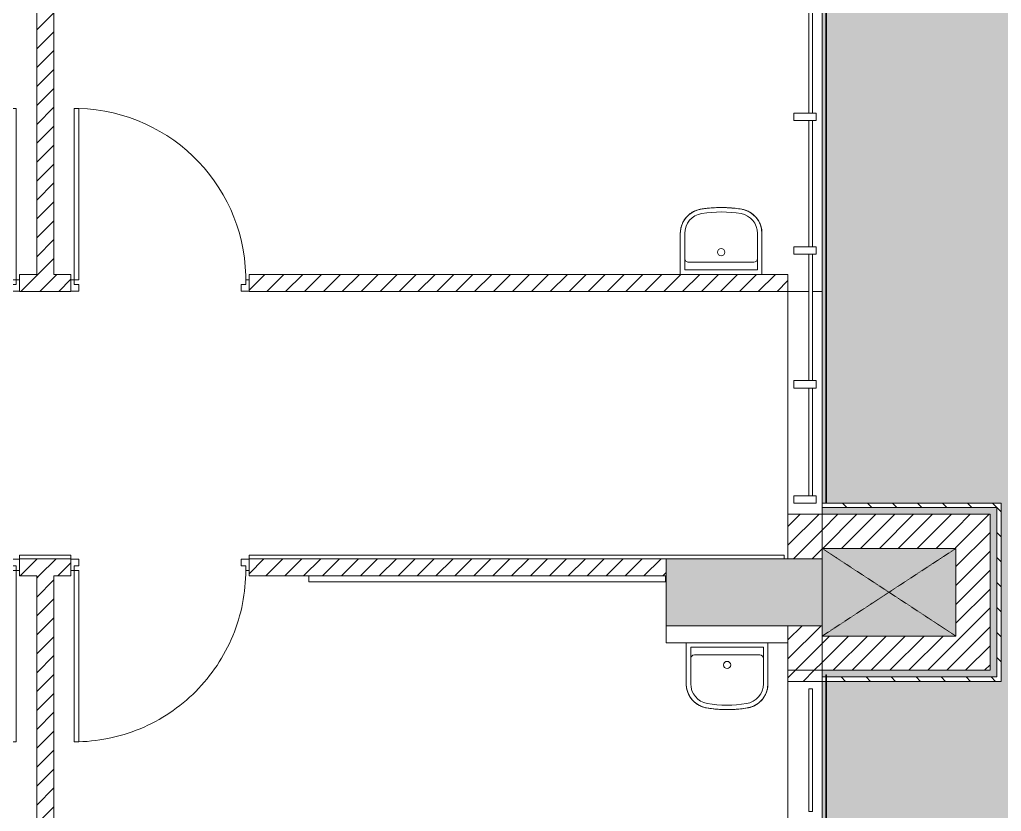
# Model space of a CAD drawing. Header units: millimetres. Extents: x -106145 to 154907, y -84585 to 152038.
# Drawn here: x 115986 to 122595, y 22890 to 28220 of the extents above; entities that cross this region are included whole.
import ezdxf

# ---------------------------------------------------------------- set-up
doc = ezdxf.new("R2010")
doc.units = ezdxf.units.MM
doc.linetypes.add('Cut Out Line', pattern=[2, 1, -1])
doc.linetypes.add('Cut Out Line _2_', pattern=[2, 1, -1])
doc.layers.add('A-DETL', color=7, linetype='Continuous', lineweight=5, true_color=0x00a600)
for name, color, linetype, lineweight in [('A-DOOR', 7, 'Continuous', 5), ('A-DOOR-FRAM', 7, 'Continuous', 9), ('A-FLOR', 7, 'Continuous', 5), ('A-FLOR-PATT', 7, 'Continuous', 5), ('A-GLAZ-CURT', 7, 'Continuous', 5), ('A-GLAZ-CWMG', 7, 'Continuous', 5), ('A-WALL', 7, 'Continuous', 5), ('A-WALL-PATT', 7, 'Continuous', 5), ('E-DATA', 7, 'Continuous', 5), ('P-SANR-FIXT', 7, 'Continuous', 5), ('S-COLS', 7, 'Continuous', 5)]:
    doc.layers.add(name, color=color, linetype=linetype, lineweight=lineweight)
pattern_1 = [(45, (0, 0), (-63.63961, 63.63961), [])]
pattern_2 = [(315, (0, 0), (84.18955, 84.18955), [])]

# ---------------------------------------------------------------- blocks, each defined once
blk = doc.blocks.new('DC_SglFl-W-Int - FIRE 1_2 WALL OPENING_TYPE A-V1-Site Plan -MAIN')
at = {"layer": 'A-DOOR', "color": 254, "lineweight": 9, "true_color": 0xdddddd}
for p, q in [((547, -20), (547, -1174)), ((577, -20), (547, -20)), ((577, -1174), (577, -20)), ((547, -1174), (577, -1174))]:
    blk.add_line(p, q, dxfattribs=at)
at = {"layer": 'A-DOOR', "color": 254, "true_color": 0xdddddd}
for start, end in [(178.51084, 201.01084), (201.01084, 212.26084), (212.26084, 234.76084), (234.76084, 257.26084), (257.26084, 268.51084)]:
    blk.add_arc((577, -20), 1154.4, start, end, dxfattribs=at)
at = {"layer": 'A-DOOR-FRAM', "color": 254, "true_color": 0xdddddd}
for p, q in [((-600, 55), (-600, -20)), ((-547, 55), (-600, 55)), ((-577, 10), (-547, 10)), ((-577, 10), (-577, -20)), ((-547, 10), (-547, 55)), ((547, 55), (547, 10)), ((600, 55), (547, 55)), ((547, 10), (577, 10)), ((577, 10), (577, -20)), ((600, -20), (600, 55)), ((-600, -20), (-577, -20)), ((577, -20), (600, -20))]:
    blk.add_line(p, q, dxfattribs=at)
blk = doc.blocks.new('DC_SglFl-W-Int - FIRE 1_2 WALL OPENING_TYPE A-15005718-Site Plan -MAIN')
at = {"layer": 'A-DOOR', "color": 254, "lineweight": 9, "true_color": 0xdddddd}
for p, q in [((547, 20), (547, 1174)), ((547, 1174), (577, 1174)), ((577, 1174), (577, 20)), ((577, 20), (547, 20))]:
    blk.add_line(p, q, dxfattribs=at)
at = {"layer": 'A-DOOR', "color": 254, "true_color": 0xdddddd}
for start, end in [(91.48916, 113.98916), (113.98916, 136.48916), (136.48916, 158.98916), (158.98916, 181.48916)]:
    blk.add_arc((577, 20), 1154.4, start, end, dxfattribs=at)
at = {"layer": 'A-DOOR-FRAM', "color": 254, "true_color": 0xdddddd}
for p, q in [((-600, -55), (-600, 20)), ((-600, 20), (-577, 20)), ((-577, -10), (-577, 20)), ((577, 20), (600, 20)), ((577, -10), (577, 20)), ((600, 20), (600, -55)), ((-547, -55), (-600, -55)), ((-577, -10), (-547, -10)), ((-547, -10), (-547, -55)), ((547, -10), (577, -10)), ((547, -55), (547, -10)), ((600, -55), (547, -55))]:
    blk.add_line(p, q, dxfattribs=at)
blk = doc.blocks.new('data_smart_board - 2400x1200-4564241-Site Plan -MAIN')
at = {"layer": 'E-DATA', "color": 254, "true_color": 0xdddddd}
for p, q in [((117933.7, 24475.1), (120333.7, 24475.1)), ((117933.7, 24435.1), (117933.7, 24475.1)), ((120333.7, 24475.1), (120333.7, 24435.1)), ((117933.7, 24435.1), (120333.7, 24435.1))]:
    blk.add_line(p, q, dxfattribs=at)
blk = doc.blocks.new('DC_SglFl-W-Int - FIRE 1_2 WALL OPENING_TYPE A-V18-Site Plan -MAIN')
at = {"layer": 'A-DOOR', "color": 254, "lineweight": 9, "true_color": 0xdddddd}
for p, q in [((547, 20), (547, 1174)), ((547, 1174), (577, 1174)), ((577, 1174), (577, 20)), ((577, 20), (547, 20))]:
    blk.add_line(p, q, dxfattribs=at)
at = {"layer": 'A-DOOR', "color": 254, "true_color": 0xdddddd}
blk.add_arc((577, 20), 1154.4, 91.48916, 181.48916, dxfattribs=at)
at = {"layer": 'A-DOOR-FRAM', "color": 254, "true_color": 0xdddddd}
for p, q in [((-600, -55), (-600, 20)), ((-600, 20), (-577, 20)), ((-577, -10), (-577, 20)), ((577, 20), (600, 20)), ((577, -10), (577, 20)), ((600, 20), (600, -55)), ((-547, -55), (-600, -55)), ((-577, -10), (-547, -10)), ((-547, -10), (-547, -55)), ((547, -10), (577, -10)), ((547, -55), (547, -10)), ((600, -55), (547, -55))]:
    blk.add_line(p, q, dxfattribs=at)
blk = doc.blocks.new('DC_SglFl-W-Int - FIRE 1_2 WALL OPENING_TYPE A-V19-Site Plan -MAIN')
at = {"layer": 'A-DOOR', "color": 254, "lineweight": 9, "true_color": 0xdddddd}
for p, q in [((547, -20), (547, -1174)), ((577, -20), (547, -20)), ((577, -1174), (577, -20)), ((547, -1174), (577, -1174))]:
    blk.add_line(p, q, dxfattribs=at)
at = {"layer": 'A-DOOR', "color": 254, "true_color": 0xdddddd}
blk.add_arc((577, -20), 1154.4, 178.51084, 268.51084, dxfattribs=at)
at = {"layer": 'A-DOOR-FRAM', "color": 254, "true_color": 0xdddddd}
for p, q in [((-600, 55), (-600, -20)), ((-547, 55), (-600, 55)), ((-577, 10), (-547, 10)), ((-577, 10), (-577, -20)), ((-547, 10), (-547, 55)), ((547, 55), (547, 10)), ((600, 55), (547, 55)), ((547, 10), (577, 10)), ((577, 10), (577, -20)), ((600, -20), (600, 55)), ((-600, -20), (-577, -20)), ((577, -20), (600, -20))]:
    blk.add_line(p, q, dxfattribs=at)
blk = doc.blocks.new('BASIN_handwash_Type_B - HYBA-010-5947611-Site Plan -MAIN')
at = {"layer": 'P-SANR-FIXT', "color": 254, "true_color": 0xdddddd}
for p, q in [((-275, 500), (-275, 224)), ((-275, 224), (-275, 500)), ((-275, 500), (-275, 353.5)), ((245, 470), (-245, 470)), ((-245, 470), (-245, 224)), ((-245, 353.5), (-245, 470)), ((245, 470), (245, 224)), ((245, 470), (245, 353.5)), ((275, 224), (275, 500)), ((275, 224), (275, 500)), ((275, 353.5), (275, 500)), ((220, 418), (-220, 418))]:
    blk.add_line(p, q, dxfattribs=at)
at = {"layer": 'P-SANR-FIXT', "color": 254, "true_color": 0xdddddd, "flags": 128}
for points in [[(-275, 224), (-274.9, 217.4), (-274.5, 210.8), (-273.8, 204.3), (-272.9, 197.7), (-271.7, 191.3), (-270.3, 184.8), (-268.6, 178.4), (-266.6, 172.1), (-264.4, 165.9), (-262, 159.8), (-259.3, 153.8), (-256.3, 147.8), (-253.2, 142.1), (-249.8, 136.4), (-246.2, 130.9), (-242.3, 125.5), (-238.3, 120.3), (-234, 115.2), (-229.6, 110.4), (-224.9, 105.7), (-220.1, 101.2), (-215.1, 96.9), (-209.9, 92.8), (-204.6, 88.9), (-199.1, 85.2), (-193.5, 81.8), (-187.7, 78.5), (-181.8, 75.5), (-175.8, 72.8), (-169.7, 70.3), (-163.5, 68), (-157.2, 66), (-150.8, 64.2), (-144.4, 62.7), (-139, 61.6)], [(134.9, 61), (141.4, 62.1), (147.9, 63.5), (154.3, 65.1), (160.6, 67), (166.9, 69.2), (173, 71.6), (179.1, 74.2), (185, 77.1), (190.8, 80.2), (196.5, 83.6), (202.1, 87.2), (207.5, 91), (212.7, 95), (217.8, 99.2), (222.7, 103.6), (227.4, 108.2), (232, 113), (236.3, 118), (240.5, 123.1), (244.4, 128.4), (248.1, 133.8), (251.6, 139.4), (254.9, 145.2), (258, 151), (260.8, 157), (263.3, 163.1), (265.6, 169.3), (267.7, 175.5), (269.5, 181.9), (271.1, 188.3), (272.4, 194.8), (273.4, 201.3), (274.2, 207.8), (274.7, 214.4), (275, 221)], [(-139, 61.6), (-106, 56.7), (-72.8, 53.2), (-50.6, 51.7)], [(-46, 51.4), (-39.5, 50.9), (-6.2, 50), (27.2, 50.4), (40.8, 51.2)], [(46.7, 51.5), (60.5, 52.2), (93.8, 55.3), (126.8, 59.7), (134.9, 61)]]:
    blk.add_lwpolyline(points, dxfattribs=at)
at = {"layer": 'P-SANR-FIXT', "color": 254, "true_color": 0xdddddd}
for centre, radius, start, end in [((-220, 393), 25, 90, 180), ((220, 393), 25, 360, 90), ((0, 350.5), 24.2, 90, 270), ((0, 350.5), 24.2, 270, 90)]:
    blk.add_arc(centre, radius, start, end, dxfattribs=at)
for centre, major_axis, start_param, end_param in [((-109.9, 224), (165.1, 0), 3.141593, 4.534908), ((-109.9, 224), (135.1, 0), 3.141593, 4.533834), ((109.9, 224), (-135.1, 0), 1.722189, 3.141593), ((109.9, 224), (165.1, 0), 4.864844, 6.283185), ((0, 883.6), (804.4, 0), 4.545194, 4.875019), ((0, 883.6), (834.4, 0), 4.544999, 4.874825)]:
    blk.add_ellipse(centre, major_axis=major_axis, ratio=0.999048, start_param=start_param, end_param=end_param, dxfattribs=at)
for points, knots in [([(-275, 224), (-275, 217.5), (-274.2, 204.7), (-271.5, 189.1), (-268.2, 176.8), (-265.2, 167.7), (-261.6, 158.7), (-257.6, 150.1), (-253.1, 141.7), (-248, 133.5), (-242.5, 125.6), (-236.6, 118.1), (-230.3, 111), (-223.4, 104.2), (-216.3, 97.8), (-208.8, 91.8), (-201, 86.3), (-192.8, 81.3), (-184.3, 76.7), (-172.8, 71.3), (-157.9, 65.8), (-145.4, 62.8), (-139, 61.7)], [0, 0, 0, 0, 0.083333, 0.166667, 0.208333, 0.25, 0.291667, 0.333333, 0.375, 0.416667, 0.458333, 0.5, 0.541667, 0.583333, 0.625, 0.666667, 0.708333, 0.75, 0.791667, 0.833333, 0.916667, 1, 1, 1, 1]), ([(134.9, 61), (141.5, 62), (154.3, 64.8), (169.5, 70), (181.4, 75.2), (190.1, 79.7), (198.5, 84.8), (206.6, 90.2), (214.3, 96.1), (221.7, 102.5), (228.7, 109.4), (235.3, 116.5), (241.4, 124.1), (247.1, 132.1), (252.3, 140.4), (257, 148.9), (261.1, 157.6), (264.8, 166.7), (267.9, 176), (271.4, 188.5), (274.2, 204.3), (275, 217.4), (275, 224)], [0, 0, 0, 0, 0.083333, 0.166667, 0.208333, 0.25, 0.291667, 0.333333, 0.375, 0.416667, 0.458333, 0.5, 0.541667, 0.583333, 0.625, 0.666667, 0.708333, 0.75, 0.791667, 0.833333, 0.916667, 1, 1, 1, 1]), ([(-139, 61.7), (-123.9, 59.1), (-93.6, 54.8), (-32.8, 49.7), (28.6, 49.5), (89.4, 54.4), (119.8, 58.5), (134.9, 61)], [0, 0, 0, 0, 0.166667, 0.333333, 0.666667, 0.833333, 1, 1, 1, 1])]:
    blk.add_open_spline(points, degree=3, knots=knots, dxfattribs=at)
blk = doc.blocks.new('BASIN_handwash_Type_B - HYBA-010-V23-Site Plan -MAIN')
at = {"layer": 'P-SANR-FIXT', "color": 254, "true_color": 0xdddddd}
for p, q in [((-275, 500), (-275, 224)), ((-275, 224), (-275, 500)), ((-275, 500), (-275, 351.1)), ((245, 470), (-245, 470)), ((-245, 470), (-245, 224)), ((-245, 351.1), (-245, 470)), ((245, 470), (245, 224)), ((245, 470), (245, 351.1)), ((275, 224), (275, 500)), ((275, 224), (275, 500)), ((275, 351.1), (275, 500)), ((220, 418), (-220, 418))]:
    blk.add_line(p, q, dxfattribs=at)
at = {"layer": 'P-SANR-FIXT', "color": 254, "true_color": 0xdddddd, "flags": 128}
for points in [[(-275, 224), (-274.9, 217.4), (-274.5, 210.8), (-273.8, 204.3), (-272.9, 197.7), (-271.7, 191.3), (-270.3, 184.8), (-268.6, 178.4), (-266.6, 172.1), (-264.4, 165.9), (-262, 159.8), (-259.3, 153.8), (-256.3, 147.8), (-253.2, 142.1), (-249.8, 136.4), (-246.2, 130.9), (-242.3, 125.5), (-238.3, 120.3), (-234, 115.2), (-229.6, 110.4), (-224.9, 105.7), (-220.1, 101.2), (-215.1, 96.9), (-209.9, 92.8), (-204.6, 88.9), (-199.1, 85.2), (-193.5, 81.8), (-187.7, 78.5), (-181.8, 75.5), (-175.8, 72.8), (-169.7, 70.3), (-163.5, 68), (-157.2, 66), (-150.8, 64.2), (-144.4, 62.7), (-139, 61.6)], [(134.9, 61), (141.4, 62.1), (147.9, 63.5), (154.3, 65.1), (160.6, 67), (166.9, 69.2), (173, 71.6), (179.1, 74.2), (185, 77.1), (190.8, 80.2), (196.5, 83.6), (202.1, 87.2), (207.5, 91), (212.7, 95), (217.8, 99.2), (222.7, 103.6), (227.4, 108.2), (232, 113), (236.3, 118), (240.5, 123.1), (244.4, 128.4), (248.1, 133.8), (251.6, 139.4), (254.9, 145.2), (258, 151), (260.8, 157), (263.3, 163.1), (265.6, 169.3), (267.7, 175.5), (269.5, 181.9), (271.1, 188.3), (272.4, 194.8), (273.4, 201.3), (274.2, 207.8), (274.7, 214.4), (275, 221)], [(-139, 61.6), (-106, 56.7), (-72.8, 53.2), (-50.6, 51.7)], [(-46, 51.4), (-39.5, 50.9), (-6.2, 50), (27.2, 50.4), (40.8, 51.2)], [(46.7, 51.5), (60.5, 52.2), (93.8, 55.3), (126.8, 59.7), (134.9, 61)]]:
    blk.add_lwpolyline(points, dxfattribs=at)
at = {"layer": 'P-SANR-FIXT', "color": 254, "true_color": 0xdddddd}
for centre, radius, start, end in [((-220, 393), 25, 90, 180), ((220, 393), 25, 360, 90), ((0, 350.5), 24.2, 90, 270), ((0, 350.5), 24.2, 270, 90)]:
    blk.add_arc(centre, radius, start, end, dxfattribs=at)
for centre, major_axis, start_param, end_param in [((-109.9, 224), (165.1, 0), 3.141593, 4.534908), ((-109.9, 224), (135.1, 0), 3.141593, 4.533834), ((109.9, 224), (-135.1, 0), 1.722189, 3.141593), ((109.9, 224), (165.1, 0), 4.864844, 6.283185), ((0, 883.6), (804.4, 0), 4.545194, 4.875019), ((0, 883.6), (834.4, 0), 4.544999, 4.874825)]:
    blk.add_ellipse(centre, major_axis=major_axis, ratio=0.999048, start_param=start_param, end_param=end_param, dxfattribs=at)
for points, knots in [([(-275, 224), (-275, 217.5), (-274.2, 204.7), (-271.5, 189.1), (-268.2, 176.8), (-265.2, 167.7), (-261.6, 158.7), (-257.6, 150.1), (-253.1, 141.7), (-248, 133.5), (-242.5, 125.6), (-236.6, 118.1), (-230.3, 111), (-223.4, 104.2), (-216.3, 97.8), (-208.8, 91.8), (-201, 86.3), (-192.8, 81.3), (-184.3, 76.7), (-172.8, 71.3), (-157.9, 65.8), (-145.4, 62.8), (-139, 61.7)], [0, 0, 0, 0, 0.083333, 0.166667, 0.208333, 0.25, 0.291667, 0.333333, 0.375, 0.416667, 0.458333, 0.5, 0.541667, 0.583333, 0.625, 0.666667, 0.708333, 0.75, 0.791667, 0.833333, 0.916667, 1, 1, 1, 1]), ([(134.9, 61), (141.5, 62), (154.3, 64.8), (169.5, 70), (181.4, 75.2), (190.1, 79.7), (198.5, 84.8), (206.6, 90.2), (214.3, 96.1), (221.7, 102.5), (228.7, 109.4), (235.3, 116.5), (241.4, 124.1), (247.1, 132.1), (252.3, 140.4), (257, 148.9), (261.1, 157.6), (264.8, 166.7), (267.9, 176), (271.4, 188.5), (274.2, 204.3), (275, 217.4), (275, 224)], [0, 0, 0, 0, 0.083333, 0.166667, 0.208333, 0.25, 0.291667, 0.333333, 0.375, 0.416667, 0.458333, 0.5, 0.541667, 0.583333, 0.625, 0.666667, 0.708333, 0.75, 0.791667, 0.833333, 0.916667, 1, 1, 1, 1]), ([(-139, 61.7), (-123.9, 59.1), (-93.6, 54.8), (-32.8, 49.7), (28.6, 49.5), (89.4, 54.4), (119.8, 58.5), (134.9, 61)], [0, 0, 0, 0, 0.166667, 0.333333, 0.666667, 0.833333, 1, 1, 1, 1])]:
    blk.add_open_spline(points, degree=3, knots=knots, dxfattribs=at)
blk = doc.blocks.new('System Panel - Glazed-15714935-Site Plan -MAIN')
at = {"layer": 'A-GLAZ-CURT', "color": 254, "lineweight": 9, "true_color": 0xdddddd}
for p, q in [((-412.5, 49.5), (412.5, 49.5)), ((-412.5, 24.5), (-412.5, 49.5)), ((412.5, 24.5), (-412.5, 24.5)), ((412.5, 24.5), (412.5, 49.5))]:
    blk.add_line(p, q, dxfattribs=at)
blk = doc.blocks.new('Rectangular Mullion - 50 x 150mm-15568152-Site Plan -MAIN')
at = {"layer": 'A-GLAZ-CWMG', "color": 254, "lineweight": 18, "true_color": 0xdddddd}
for p, q in [((0, 75), (-50, 75)), ((-50, 75), (-50, -75)), ((0, 75), (0, -75)), ((-50, -75), (0, -75))]:
    blk.add_line(p, q, dxfattribs=at)
blk = doc.blocks.new('System Panel - Glazed-15715367-Site Plan -MAIN')
at = {"layer": 'A-GLAZ-CURT', "color": 254, "lineweight": 9, "true_color": 0xdddddd}
for p, q in [((-425, 49.5), (425, 49.5)), ((-425, 24.5), (-425, 49.5)), ((425, 24.5), (-425, 24.5)), ((425, 24.5), (425, 49.5))]:
    blk.add_line(p, q, dxfattribs=at)
blk = doc.blocks.new('Rectangular Mullion - 50 x 150mm-15568150-Site Plan -MAIN')
at = {"layer": 'A-GLAZ-CWMG', "color": 254, "lineweight": 18, "true_color": 0xdddddd}
for p, q in [((25, 75), (-25, 75)), ((-25, 75), (-25, -75)), ((25, 75), (25, -75)), ((-25, -75), (25, -75))]:
    blk.add_line(p, q, dxfattribs=at)
blk = doc.blocks.new('System Panel - Glazed-15716075-Site Plan -MAIN')
at = {"layer": 'A-GLAZ-CURT', "color": 254, "lineweight": 9, "true_color": 0xdddddd}
for p, q in [((-362.5, 49.5), (362.5, 49.5)), ((-362.5, 24.5), (-362.5, 49.5)), ((362.5, 24.5), (-362.5, 24.5)), ((362.5, 24.5), (362.5, 49.5))]:
    blk.add_line(p, q, dxfattribs=at)
blk = doc.blocks.new('MM-HOSPITAL BLOCK-C_2022_11_01_Facade reworking_rvt-1-Site Plan -MAIN')
at = {"layer": 'A-WALL-PATT', "true_color": 0xaaaaaa}
h = blk.add_hatch(dxfattribs=at)
h.set_pattern_fill('FP_10', color=253, style=0, pattern_type=2)
h.set_pattern_definition(pattern_1)
h.paths.add_polyline_path([(122288.7, 16605.1), (122518.7, 16605.1), (122518.7, 18390.1), (122288.7, 18390.1), (122288.7, 16835.1)], flags=0)
h.paths.add_polyline_path([(122518.7, 23840.1), (122518.7, 24890.1), (122288.7, 24890.1), (122288.7, 23840.1)], flags=0)
h.paths.add_polyline_path([(122518.7, 30340.1), (122518.7, 31552.6), (122288.7, 31552.6), (122288.7, 30340.1)], flags=0)
h.paths.add_polyline_path([(122518.7, 32602.6), (122518.7, 33815.1), (122288.7, 33815.1), (122288.7, 32602.6)], flags=0)
h.paths.add_polyline_path([(122288.7, 38130.1), (122518.7, 38130.1), (122518.7, 39180.1), (122288.7, 39180.1), (122288.7, 38360.1)], flags=0)
h.paths.add_polyline_path([(122288.7, 44630.1), (122518.7, 44630.1), (122518.7, 45680.1), (122288.7, 45680.1), (122288.7, 44860.1)], flags=0)
h.paths.add_polyline_path([(122518.7, 51130.1), (122518.7, 52180.1), (122288.7, 52180.1), (122288.7, 51130.1)], flags=0)
h.paths.add_polyline_path([(122288.7, 57475.1), (122518.7, 57475.1), (122518.7, 60950.1), (122288.7, 60950.1), (122288.7, 57705.1)], flags=0)
h.paths.add_polyline_path([(122518.7, 67580.1), (122518.7, 68630.1), (122288.7, 68630.1), (122288.7, 67580.1)], flags=0)
h.paths.add_polyline_path([(122288.7, 73555.1), (122518.7, 73555.1), (122518.7, 74605.1), (122288.7, 74605.1), (122288.7, 73785.1)], flags=0)
h.paths.add_polyline_path([(122518.7, 81555.1), (122518.7, 82485.1), (122288.7, 82485.1), (122288.7, 81555.1)], flags=0)
h.paths.add_polyline_path([(122288.7, 83535.1), (122518.7, 83535.1), (122518.7, 85030.1), (122288.7, 85030.1), (122288.7, 83814.4)], flags=0)
h.paths.add_polyline_path([(122288.7, 91210.1), (122518.7, 91210.1), (122518.7, 91911.1), (122288.7, 91911.1), (122288.7, 91440.1)], flags=0)
h.paths.add_polyline_path([(122288.7, 92961.1), (122518.7, 92961.1), (122518.7, 98425.1), (122288.7, 98425.1), (122288.7, 93034.2)], flags=0)
h.paths.add_polyline_path([(122518.7, 101650.1), (122518.7, 102700.1), (122288.7, 102700.1), (122288.7, 101650.1)], flags=0)
h.paths.add_polyline_path([(122518.7, 108150.1), (122518.7, 109200.1), (122288.7, 109200.1), (122288.7, 108150.1)], flags=0)
h.paths.add_polyline_path([(122288.7, 114650.1), (122518.7, 114650.1), (122518.7, 115885.1), (122288.7, 115885.1), (122288.7, 114880.1)], flags=0)
h.paths.add_polyline_path([(122518.7, 116935.1), (122518.7, 118170.1), (122288.7, 118170.1), (122288.7, 116935.1)], flags=0)
h.paths.add_polyline_path([(122288.7, 121150.1), (122518.7, 121150.1), (122518.7, 122200.1), (122288.7, 122200.1), (122288.7, 121380.1)], flags=0)
h.paths.add_polyline_path([(122518.7, 129080.1), (122518.7, 130865), (122288.7, 130865), (122288.7, 129080.1)], flags=0)
h = blk.add_hatch(dxfattribs=at)
h.set_pattern_fill('FP_10', color=253, style=0, pattern_type=2)
h.set_pattern_definition(pattern_1)
h.paths.add_polyline_path([(116216.2, 26505.1), (116216.2, 34995.1), (116101.2, 34995.1), (116101.2, 26505.1)], flags=0)
h = blk.add_hatch(dxfattribs=at)
h.set_pattern_fill('FP_10', color=253, style=0, pattern_type=2)
h.set_pattern_definition(pattern_1)
h.paths.add_polyline_path([(116331.2, 26390.1), (116331.2, 26505.1), (115986.2, 26505.1), (115986.2, 26390.1)], flags=0)
h.paths.add_polyline_path([(114786.2, 26390.1), (114786.2, 26505.1), (110928.7, 26505.1), (110928.7, 26390.1), (112178.1, 26390.1)], flags=0)
h.paths.add_polyline_path([(109728.7, 26390.1), (109728.7, 26505.1), (106928.7, 26505.1), (106928.7, 26390.1), (107977.3, 26390.1)], flags=0)
h = blk.add_hatch(dxfattribs=at)
h.set_pattern_fill('FP_10', color=253, style=0, pattern_type=2)
h.set_pattern_definition(pattern_1)
h.paths.add_polyline_path([(119529.5, 26390.1), (121158.7, 26390.1), (121158.7, 26505.1), (117531.2, 26505.1), (117531.2, 26390.1), (118915.9, 26390.1)], flags=0)
at = {"layer": 'A-WALL-PATT', "true_color": 0xd4d4d4}
h = blk.add_hatch(dxfattribs=at)
h.set_pattern_fill('FP_16', color=254, style=0, pattern_type=2)
h.set_pattern_definition(pattern_2)
h.paths.add_polyline_path([(121629.8, 24935.1), (122563.7, 24935.1), (122563.7, 24965.1), (121388.7, 24965.1), (121388.7, 24935.1)], flags=0)
h = blk.add_hatch(dxfattribs=at)
h.set_pattern_fill('FP_16', color=254, style=0, pattern_type=2)
h.set_pattern_definition(pattern_2)
h.paths.add_polyline_path([(122563.7, 23795.1), (122593.7, 23795.1), (122593.7, 24965.1), (122563.7, 24965.1), (122563.7, 24807.6)], flags=0)
at = {"layer": 'A-WALL-PATT', "true_color": 0xaaaaaa}
h = blk.add_hatch(dxfattribs=at)
h.set_pattern_fill('FP_10', color=253, style=0, pattern_type=2)
h.set_pattern_definition(pattern_1)
h.paths.add_polyline_path([(121158.7, 24590.1), (121388.7, 24590.1), (121388.7, 24890.1), (121158.7, 24890.1), (121158.7, 24660.1)], flags=0)
h = blk.add_hatch(dxfattribs=at)
h.set_pattern_fill('FP_10', color=253, style=0, pattern_type=2)
h.set_pattern_definition(pattern_1)
h.paths.add_polyline_path([(122288.7, 24660.1), (122288.7, 24890.1), (121388.7, 24890.1), (121388.7, 24660.1), (121629.8, 24660.1)], flags=0)
h = blk.add_hatch(dxfattribs=at)
h.set_pattern_fill('FP_10', color=253, style=0, pattern_type=2)
h.set_pattern_definition(pattern_1)
h.paths.add_polyline_path([(120283.7, 24475.1), (120338.7, 24475.1), (120338.7, 24590.1), (117531.2, 24590.1), (117531.2, 24475.1), (119529.5, 24475.1)], flags=0)
h.paths.add_polyline_path([(116216.2, 24475.1), (116331.2, 24475.1), (116331.2, 24590.1), (115986.2, 24590.1), (115986.2, 24475.1), (116101.2, 24475.1)], flags=0)
h.paths.add_polyline_path([(110928.7, 24475.1), (114786.2, 24475.1), (114786.2, 24590.1), (110928.7, 24590.1)], flags=0)
h.paths.add_polyline_path([(109728.7, 24475.1), (109728.7, 24590.1), (107978.7, 24590.1), (107978.7, 24475.1)], flags=0)
h = blk.add_hatch(dxfattribs=at)
h.set_pattern_fill('FP_10', color=253, style=0, pattern_type=2)
h.set_pattern_definition(pattern_1)
h.paths.add_polyline_path([(116216.2, 17965.1), (116216.2, 24475.1), (116101.2, 24475.1), (116101.2, 17965.1)], flags=0)
h = blk.add_hatch(dxfattribs=at)
h.set_pattern_fill('FP_10', color=253, style=0, pattern_type=2)
h.set_pattern_definition(pattern_1)
h.paths.add_polyline_path([(121388.7, 23840.1), (121388.7, 24140.1), (121158.7, 24140.1), (121158.7, 23840.1)], flags=0)
h = blk.add_hatch(dxfattribs=at)
h.set_pattern_fill('FP_10', color=253, style=0, pattern_type=2)
h.set_pattern_definition(pattern_1)
h.paths.add_polyline_path([(121388.7, 23840.1), (122288.7, 23840.1), (122288.7, 24070.1), (121388.7, 24070.1), (121388.7, 23885.6)], flags=0)
h = blk.add_hatch(dxfattribs=at)
h.set_pattern_fill('FP_10', color=253, style=0, pattern_type=2)
h.set_pattern_definition(pattern_1)
h.paths.add_polyline_path([(121201.6, 18390.1), (121388.7, 18390.1), (121388.7, 18465.1), (121158.7, 18465.1), (121158.7, 18390.1)], flags=0)
h.paths.add_polyline_path([(121388.7, 23765.1), (121388.7, 23840.1), (121158.7, 23840.1), (121158.7, 23765.1)], flags=0)
at = {"layer": 'A-WALL-PATT', "true_color": 0xd4d4d4}
h = blk.add_hatch(dxfattribs=at)
h.set_pattern_fill('FP_16', color=254, style=0, pattern_type=2)
h.set_pattern_definition(pattern_2)
h.paths.add_polyline_path([(122593.7, 23765.1), (122593.7, 23795.1), (121388.7, 23795.1), (121388.7, 23765.1), (121629.8, 23765.1)], flags=0)
at = {"layer": 'S-COLS', "true_color": 0xd4d4d4}
blk.add_hatch(color=254, dxfattribs=at).paths.add_polyline_path([(120338.7, 24140.1), (121388.7, 24140.1), (121388.7, 24590.1), (120338.7, 24590.1)], flags=0)
at = {"layer": 'A-DETL', "color": 254, "linetype": 'Cut Out Line', "true_color": 0xd4d4d4}
for p, q in [((122288.7, 24070.1), (121388.7, 24660.1)), ((122288.7, 24660.1), (121388.7, 24070.1))]:
    blk.add_line(p, q, dxfattribs=at)
at = {"layer": 'A-WALL', "color": 254, "lineweight": 18, "true_color": 0xdddddd}
for p, q in [((116101.2, 34995.1), (116101.2, 26505.1)), ((116216.2, 26505.1), (116216.2, 34995.1)), ((116101.2, 26505.1), (115986.2, 26505.1)), ((115986.2, 26390.1), (115986.2, 26505.1)), ((116331.2, 26505.1), (116216.2, 26505.1)), ((116331.2, 26390.1), (116331.2, 26505.1)), ((121158.7, 26505.1), (117531.2, 26505.1)), ((117531.2, 26390.1), (117531.2, 26505.1)), ((121158.7, 26390.1), (121158.7, 26505.1)), ((115986.2, 26390.1), (116331.2, 26390.1)), ((117531.2, 26390.1), (121158.7, 26390.1)), ((121388.7, 24935.1), (121388.7, 24965.1)), ((121158.7, 24890.1), (121158.7, 24590.1)), ((121388.7, 24890.1), (121158.7, 24890.1)), ((121388.7, 24890.1), (121388.7, 24660.1)), ((121388.7, 24590.1), (121388.7, 24660.1)), ((116331.2, 24590.1), (115986.2, 24590.1)), ((115986.2, 24475.1), (115986.2, 24590.1)), ((116331.2, 24475.1), (116331.2, 24590.1)), ((120338.7, 24590.1), (117531.2, 24590.1)), ((117531.2, 24475.1), (117531.2, 24590.1)), ((120338.7, 24475.1), (120338.7, 24590.1)), ((121388.7, 24590.1), (121158.7, 24590.1)), ((115986.2, 24475.1), (116101.2, 24475.1)), ((116101.2, 24475.1), (116101.2, 17965.1)), ((116216.2, 24475.1), (116331.2, 24475.1)), ((116216.2, 17965.1), (116216.2, 24475.1)), ((117531.2, 24475.1), (117933.7, 24475.1)), ((120333.7, 24475.1), (120338.7, 24475.1)), ((121158.7, 24140.1), (121158.7, 23840.1)), ((121388.7, 24140.1), (121158.7, 24140.1)), ((121388.7, 24070.1), (121388.7, 24140.1)), ((121388.7, 24070.1), (121388.7, 23840.1)), ((121388.7, 23840.1), (121158.7, 23840.1)), ((121158.7, 23840.1), (121158.7, 23765.1)), ((121388.7, 23840.1), (121158.7, 23840.1)), ((121388.7, 23795.1), (121388.7, 23840.1)), ((121388.7, 23765.1), (121388.7, 23795.1)), ((121388.7, 23765.1), (121158.7, 23765.1))]:
    blk.add_line(p, q, dxfattribs=at)
at = {"layer": 'A-WALL', "color": 253, "lineweight": 18, "true_color": 0xaaaaaa}
for p, q in [((121413.7, 30265.1), (121413.7, 24965.1)), ((121418.7, 24965.1), (121418.7, 30265.1)), ((122563.7, 24965.1), (121388.7, 24965.1)), ((122563.7, 24935.1), (121388.7, 24935.1)), ((121413.7, 24965.1), (121418.7, 24965.1)), ((122593.7, 24965.1), (122563.7, 24965.1)), ((122563.7, 24935.1), (122563.7, 23795.1)), ((122593.7, 23795.1), (122593.7, 24965.1)), ((121388.7, 24890.1), (122288.7, 24890.1)), ((122518.7, 24890.1), (122288.7, 24890.1)), ((122518.7, 23840.1), (122518.7, 24890.1)), ((122288.7, 24660.1), (121388.7, 24660.1)), ((122288.7, 24660.1), (122288.7, 24070.1)), ((121388.7, 24070.1), (122288.7, 24070.1)), ((122288.7, 23840.1), (121388.7, 23840.1)), ((121388.7, 23795.1), (122563.7, 23795.1)), ((121413.7, 23810.1), (121413.7, 18465.1)), ((121418.7, 23810.1), (121413.7, 23810.1)), ((121418.7, 18465.1), (121418.7, 23810.1)), ((122288.7, 23840.1), (122518.7, 23840.1)), ((122593.7, 23765.1), (122593.7, 23795.1)), ((122593.7, 23765.1), (121388.7, 23765.1))]:
    blk.add_line(p, q, dxfattribs=at)
at = {"layer": 'A-WALL', "color": 254, "true_color": 0xdddddd}
for p, q in [((121158.7, 24890.1), (121158.7, 26390.1)), ((121158.7, 26390.1), (121298.2, 26390.1)), ((121323.2, 26390.1), (121388.7, 26390.1)), ((121388.7, 26390.1), (121388.7, 24965.1)), ((121388.7, 24935.1), (121388.7, 24890.1)), ((115986.2, 24615.1), (116331.2, 24615.1)), ((115986.2, 24615.1), (115986.2, 24590.1)), ((116331.2, 24590.1), (116331.2, 24615.1)), ((117531.2, 24615.1), (121133.7, 24615.1)), ((117531.2, 24615.1), (117531.2, 24590.1)), ((121133.7, 24590.1), (121133.7, 24615.1)), ((120338.7, 24025.1), (120338.7, 24140.1)), ((121158.7, 24025.1), (120338.7, 24025.1)), ((121158.7, 18465.1), (121158.7, 23765.1)), ((121388.7, 23765.1), (121388.7, 18465.1))]:
    blk.add_line(p, q, dxfattribs=at)
at = {"layer": 'S-COLS', "color": 254, "true_color": 0xdddddd}
for p, q in [((120338.7, 24140.1), (120338.7, 24590.1)), ((120338.7, 24590.1), (121388.7, 24590.1)), ((121388.7, 24140.1), (121388.7, 24590.1)), ((121388.7, 24140.1), (120338.7, 24140.1))]:
    blk.add_line(p, q, dxfattribs=at)
at = {"color": 253, "lineweight": 5, "true_color": 0xaaaaaa}
for name, p, rotation in [('System Panel - Glazed-15715367-Site Plan -MAIN', (121273.7, 28015.1), 270), ('DC_SglFl-W-Int - FIRE 1_2 WALL OPENING_TYPE A-V19-Site Plan -MAIN', (116931.2, 26447.6), 180), ('System Panel - Glazed-15715367-Site Plan -MAIN', (121273.7, 27115.1), 270), ('BASIN_handwash_Type_B - HYBA-010-5947611-Site Plan -MAIN', (120708.7, 27005.1), 180), ('System Panel - Glazed-15715367-Site Plan -MAIN', (121273.7, 26215.1), 270), ('System Panel - Glazed-15716075-Site Plan -MAIN', (121273.7, 25377.6), 270), ('DC_SglFl-W-Int - FIRE 1_2 WALL OPENING_TYPE A-15005718-Site Plan -MAIN', (116931.2, 24532.6), 180), ('System Panel - Glazed-15714935-Site Plan -MAIN', (121273.7, 23302.6), 269.9999999999998)]:
    blk.add_blockref(name, p, dxfattribs=dict(at, rotation=rotation))
for name, p in [('DC_SglFl-W-Int - FIRE 1_2 WALL OPENING_TYPE A-V18-Site Plan -MAIN', (115386.2, 26447.6)), ('DC_SglFl-W-Int - FIRE 1_2 WALL OPENING_TYPE A-V1-Site Plan -MAIN', (115386.2, 24532.6)), ('data_smart_board - 2400x1200-4564241-Site Plan -MAIN', (0, 0)), ('BASIN_handwash_Type_B - HYBA-010-V23-Site Plan -MAIN', (120748.7, 23525.1))]:
    blk.add_blockref(name, p, dxfattribs=at)
at = {"color": 253, "lineweight": 5, "true_color": 0xaaaaaa, "extrusion": (0, 0, -1), "rotation": 270}
for name, p in [('Rectangular Mullion - 50 x 150mm-15568150-Site Plan -MAIN', (-121273.7, 27565.1)), ('Rectangular Mullion - 50 x 150mm-15568150-Site Plan -MAIN', (-121273.7, 26665.1)), ('Rectangular Mullion - 50 x 150mm-15568150-Site Plan -MAIN', (-121273.7, 25765.1)), ('Rectangular Mullion - 50 x 150mm-15568152-Site Plan -MAIN', (-121273.7, 24965.1))]:
    blk.add_blockref(name, p, dxfattribs=at)

msp = doc.modelspace()

# ---------------------------------------------------------------- hatches: boundary and pattern name
at = {"layer": 'A-FLOR-PATT', "true_color": 0x808080}
h = msp.add_hatch(dxfattribs=at)
h.set_pattern_fill('FP_4', color=8, style=0, pattern_type=2)
h.set_pattern_definition([(0, (0, 0), (1219.2, 304.8), [100.584, -813.816, 100.584, -813.816, -4876.8]), (0, (0, 0), (1219.2, 304.8), [-1828.8, 100.584, -1728.216, 100.584, -813.816, -2133.6]), (0, (0, 0), (1219.2, 304.8), [-4572, 100.584, -509.016, 100.584, -1423.416]), (120, (457.2, 152.4), (-873.56454, 903.45817), [100.584, -813.816, 100.584, -813.816, -4876.8]), (120, (457.2, 152.4), (-873.56454, 903.45817), [-1828.8, 100.584, -1728.216, 100.584, -813.816, -2133.6]), (120, (457.2, 152.4), (-873.56454, 903.45817), [-4572, 100.584, -509.016, 100.584, -1423.416]), (240, (609.6, 762), (-345.63546, -1208.25817), [100.584, -813.816, 100.584, -813.816, -4876.8]), (240, (609.6, 762), (-345.63546, -1208.25817), [-1828.8, 100.584, -1728.216, 100.584, -813.816, -2133.6]), (240, (609.6, 762), (-345.63546, -1208.25817), [-4572, 100.584, -509.016, 100.584, -1423.416])])
h.paths.add_polyline_path([(120976.44, -5540.95), (130530.13, -25.13), (141506.23, 64566.56), (148425.19, 77286.56), (145818.87, 107785.95), (142128.14, 143003.41), (140701.04, 143003.41), (140407.96, 142997.07), (140115.4, 142978.1), (139823.86, 142946.52), (139483.19, 142892.47), (139245.91, 142845.76), (138960.52, 142776.72), (138678.17, 142695.35), (138390.64, 142598.44), (138072.64, 142473.65), (137854.36, 142378.51), (137589.11, 142249.12), (137329.32, 142108.09), (137075.44, 141955.61), (136827.91, 141791.84), (136587.18, 141616.97), (136332.6, 141413.11), (136127.77, 141234.6), (135909.9, 141027.42), (135700.43, 140809.75), (135551.77, 140644.7), (135365.81, 140419.49), (135189.69, 140186.5), (135023.73, 139946.17), (134868.25, 139698.93), (134723.53, 139445.24), (134565.72, 139133.32), (134466.18, 138917.39), (134354.56, 138644.85), (134254.94, 138368.04), (134167.45, 138087.43), (134092.22, 137803.52), (134029.35, 137516.8), (133978.93, 137227.77), (133941.03, 136936.95), (133915.72, 136644.85), (133903.02, 136351.97), (133902.95, 136058.82), (133915.52, 135765.94), (133943.24, 135445.4), (134842.96, 126881.53), (135189.06, 124968.58), (135446.38, 123480.79), (135692.08, 121996.12), (135926.14, 120515.42), (136148.56, 119039.7), (136359.31, 117570.16), (136558.39, 116108.26), (136757.32, 114560.45), (136996.29, 112554.47), (137122.61, 111437.54), (137324.17, 109499.66), (137403.42, 108690.82), (137471.05, 107971.36), (137545.95, 107142.57), (137602.63, 106489.99), (137673.34, 105635.88), (137747.27, 104710.63), (137876.79, 102898.95), (137945.75, 101854.47), (138064.27, 99795.56), (138128.27, 98569.74), (138159.03, 98012.02), (138239.7, 96859.47), (138313.99, 95957.18), (138400.64, 95039.25), (138532.99, 93833.41), (138650.68, 92878.32), (138777.08, 91947.24), (138914.86, 91017.89), (139064, 90090.42), (139224.46, 89165), (139396.2, 88241.8), (139588.48, 87277.32), (139984.04, 85409.8), (140137.49, 84629.34), (140288.24, 83800.93), (140427.21, 82970.46), (140577.76, 81970.46), (140669.75, 81303.97), (140773.26, 80468.29), (140864.9, 79631.22), (140944.65, 78792.92), (141012.5, 77953.56), (141068.44, 77113.32), (141114.93, 76209.88), (141141.89, 75532.56), (141164.56, 74594.61), (141173.08, 73859.03), (141170.96, 73022.09), (141153.28, 72062.82), (141123.88, 71182.67), (141085.34, 70369.12), (141033.28, 69523.75), (140969.51, 68683.2), (140893.31, 67838.83), (140805.72, 67001.26), (140705.88, 66162.21), (140621.58, 65514.75), (131056.73, 9227.92), (130970, 8753.67), (130854.96, 8211.93), (130760.96, 7812.46), (130638.5, 7345.1), (130502.04, 6873.74), (130340.47, 6367.97), (130193.3, 5942.49), (130021.25, 5483.24), (129837.58, 5028.63), (129617.07, 4524.01), (129435.9, 4134.58), (129218.18, 3695.73), (128981.22, 3247.97), (128749.8, 2835.86), (128499.48, 2415.42), (128238.66, 2001.67), (127967.52, 1594.91), (127686.27, 1195.39), (127395.12, 803.38), (127094.31, 419.16), (126784.05, 42.97), (126464.6, -324.93), (126136.21, -684.31), (125826.07, -1007.88), (125518.61, -1314.53), (125165.74, -1649.29), (124780.44, -1995.78), (124434.12, -2292.31), (124055.85, -2600.05), (123732.44, -2851.84), (123275.66, -3186.81), (122874.26, -3465.37), (122465.68, -3733.77), (122050.19, -3991.81), (121628.08, -4240.95), (120576.44, -4848.11), (120579.65, -4853.68)], flags=0)
h.paths.add_polyline_path([(110420.81, 12064.12), (120658.75, 17598.45), (120658.75, 17735.05), (113628.75, 17735.05), (113628.75, 16605.05), (110498.75, 16605.05), (110498.75, 17735.05), (110453.75, 17735.05), (110453.75, 16560.05), (113703.75, 16560.05), (113703.75, 16530.05), (110423.75, 16530.05), (110423.75, 17735.05), (107146.69, 17735.05), (110327.72, 12225.35)], flags=0)
h.paths.add_polyline_path([(110728.75, 16835.05), (113398.75, 16835.05), (113398.75, 17735.05), (110728.75, 17735.05), (110728.75, 17430.05)], flags=0)
h.paths.add_polyline_path([(120688.75, 17614.66), (120911.45, 17735.05), (120688.75, 17735.05)], flags=0)
h.paths.add_polyline_path([(121388.75, 17992.48), (121534.83, 18160.05), (121388.75, 18160.05)], flags=0)
h.paths.add_polyline_path([(121627.66, 18390.05), (121706.7, 18390.05), (121737.54, 18435.05), (121388.75, 18435.05), (121388.75, 18390.05), (121491.21, 18390.05)], flags=0)
h.paths.add_polyline_path([(121418.75, 18465.05), (121758.95, 18466.29), (121795.89, 18524.76), (121900.98, 18704.57), (121990.8, 18880.54), (122077.55, 19079.67), (122137.84, 19239.03), (123174.55, 24922.04), (128753.85, 57773.23), (128760.04, 57843.99), (128757, 57968.2), (128742.54, 58074.01), (128716.88, 58177.67), (128680.32, 58277.99), (128633.28, 58373.83), (128576.3, 58464.1), (128510.04, 58547.77), (128435.27, 58623.88), (128352.87, 58691.56), (128263.84, 58750.05), (122593.75, 58750.05), (122593.75, 57400.05), (121388.75, 57399.27), (121388.75, 52255.05), (122593.75, 52255.05), (122593.75, 51055.05), (121388.75, 51054.27), (121388.75, 45755.05), (122593.75, 45755.05), (122593.75, 44555.05), (121388.75, 44555.05), (121388.75, 39255.05), (122593.75, 39255.05), (122593.75, 38055.05), (121388.75, 38055.05), (121388.75, 33890.05), (122593.75, 33890.05), (122593.75, 30265.05), (121388.75, 30265.05), (121388.75, 24965.05), (122593.75, 24965.05), (122593.75, 23765.05), (121388.75, 23765.05), (121388.75, 18465.05), (121413.75, 18465.05)], flags=0)
h.paths.add_polyline_path([(122288.75, 23795.05), (122563.75, 23795.05), (122563.75, 24935.05), (121388.75, 24935.05), (121388.75, 24890.05), (122518.75, 24890.05), (122518.75, 23840.05), (121388.75, 23840.05), (121388.75, 23795.05), (121629.85, 23795.05)], flags=0)
h.paths.add_polyline_path([(121698.75, 24070.05), (122288.75, 24070.05), (122288.75, 24660.05), (121388.75, 24660.05), (121388.75, 24070.05), (121629.85, 24070.05)], flags=0)
h.paths.add_polyline_path([(121388.75, 30295.05), (122563.75, 30295.05), (122563.75, 33860.05), (121388.75, 33860.05), (121388.75, 33815.05), (122518.75, 33815.05), (122518.75, 30340.05), (121388.75, 30339.49)], flags=0)
h.paths.add_polyline_path([(121388.75, 30570.05), (122288.75, 30570.05), (122288.75, 33585.05), (121388.75, 33585.05), (121388.75, 30595.05)], flags=0)
h.paths.add_polyline_path([(122479.67, 38085.05), (122563.75, 38085.05), (122563.75, 39225.05), (121388.75, 39225.05), (121388.75, 39180.05), (122518.75, 39180.05), (122518.75, 38130.05), (121388.75, 38130.05), (121388.75, 38085.05), (122288.75, 38085.05)], flags=0)
h.paths.add_polyline_path([(121388.75, 38360.05), (122288.75, 38360.05), (122288.75, 38950.05), (121388.75, 38950.05), (121388.75, 38475.05)], flags=0)
h.paths.add_polyline_path([(121418.75, 44585.05), (122563.75, 44585.05), (122563.75, 45725.05), (121388.75, 45725.05), (121388.75, 45680.05), (122518.75, 45680.05), (122518.75, 44630.05), (121388.75, 44630.05), (121388.75, 44585.05), (121413.75, 44585.05)], flags=0)
h.paths.add_polyline_path([(121388.75, 44860.05), (122288.75, 44860.05), (122288.75, 45450.05), (121388.75, 45450.05), (121388.75, 44930.05)], flags=0)
h.paths.add_polyline_path([(121793.39, 51085.05), (122563.75, 51085.05), (122563.75, 52225.05), (121388.75, 52225.05), (121388.75, 52180.05), (122518.75, 52180.05), (122518.75, 51130.05), (121388.75, 51130.05), (121388.75, 51085.05), (121418.75, 51085.05)], flags=0)
h.paths.add_polyline_path([(121388.75, 51360.05), (122288.75, 51360.05), (122288.75, 51950.05), (121388.75, 51950.05), (121388.75, 51785.05)], flags=0)
h.paths.add_polyline_path([(121418.75, 57430.05), (122563.75, 57430.05), (122563.75, 58750.05), (122518.75, 58750.05), (122518.75, 57475.05), (121388.75, 57475.05), (121388.75, 57430.05), (121413.75, 57430.05)], flags=0)
h.paths.add_polyline_path([(122288.75, 57705.05), (122288.75, 58750.05), (121388.75, 58750.05), (121388.75, 57705.05), (122268.43, 57705.05)], flags=0)
h.paths.add_polyline_path([(124406.99, 83755.09), (124407.23, 83755.09), (124407.6, 83784.09), (124413.6, 83784.02), (124414.09, 83755.09), (126807.96, 83755.09), (126917.13, 83761.07), (127025, 83778.93), (127145.09, 83814.43), (127231.69, 83849.3), (127328.05, 83900.98), (127418.19, 83962.87), (127501.03, 84034.22), (127575.59, 84114.2), (127640.97, 84201.83), (127696.39, 84296.08), (127741.19, 84395.82), (127774.83, 84499.85), (127799.77, 84637.2), (127807.9, 84736.41), (127854.75, 86078), (127890.33, 87440.58), (127913.92, 88803.42), (127925.51, 90166.41), (127925.03, 91538.75), (127910.17, 93034.24), (127887.13, 94299.73), (127849.73, 95679.86), (127800.03, 97059.61), (127738.03, 98438.88), (127663.74, 99817.56), (127577.16, 101195.54), (127478.31, 102572.72), (127367.17, 103948.99), (127243.78, 105324.23), (127108.12, 106698.35), (126960.22, 108071.24), (126800.09, 109442.8), (126627.72, 110812.9), (126443.15, 112181.46), (126246.37, 113548.37), (126037.41, 114913.51), (125816.28, 116276.78), (125582.99, 117638.08), (125365.2, 118849.73), (125080.02, 120354.35), (124780.44, 121868.47), (123036.7, 130568.31), (123016.08, 130641.67), (122984.54, 130711.05), (122942.83, 130774.82), (122887.07, 130835.49), (122832.98, 130879.81), (122767.38, 130918.6), (122680.04, 130950.83), (122622.43, 130964.25), (122518.75, 130970.05), (108948.73, 130970.05), (108948.73, 130865.05), (110478.75, 130865.05), (110478.75, 130940.05), (113703.75, 130940.05), (113703.75, 130865.05), (114858.75, 130865.05), (114858.75, 129765.05), (120658.75, 129765.05), (120658.75, 130940.05), (122593.75, 130936.98), (122593.75, 129005.05), (121388.75, 129005.05), (121388.75, 122275.05), (122593.75, 122275.05), (122593.75, 121075.05), (121388.75, 121075.05), (121388.75, 118245.05), (122593.75, 118245.05), (122593.75, 114575.05), (121388.75, 114575.05), (121388.75, 109275.05), (122593.75, 109275.05), (122593.75, 108075.05), (121388.75, 108075.05), (121388.75, 102775.05), (122593.75, 102775.05), (122593.75, 101575.05), (121388.75, 101575.05), (121388.75, 98500.05), (122593.75, 98500.05), (122593.75, 91135.05), (121388.75, 91135.05), (121388.75, 85105.05), (122593.75, 85105.05), (122593.75, 83755.09), (122680.04, 83755.09)], flags=0)
h.paths.add_polyline_path([(122563.75, 83755.09), (122563.75, 85075.05), (121388.75, 85075.05), (121388.75, 85030.05), (122518.75, 85030.05), (122518.75, 83755.09)], flags=0)
h.paths.add_polyline_path([(122288.75, 83755.09), (122288.75, 84800.05), (121388.75, 84800.05), (121388.75, 83755.09), (122154.96, 83755.09)], flags=0)
h.paths.add_polyline_path([(124413.6, 83784.2), (124407.6, 83784.28), (124410.99, 83887.08), (124414.94, 83887.03), (124413.69, 83790.59)], flags=0)
h.paths.add_polyline_path([(124415.22, 83909.04), (124409.22, 83909.11), (124410.99, 83974.58), (124416.07, 83974.51), (124415.35, 83918.73)], flags=0)
h.paths.add_polyline_path([(124415.96, 83987.08), (124410.24, 83987.15), (124410.99, 84028.75), (124416.78, 84028.67), (124416.07, 83987.08)], flags=0)
h.paths.add_polyline_path([(124416.84, 84033.42), (124410.84, 84033.49), (124411.58, 84090.75), (124414.26, 84098.96), (124417.69, 84098.92), (124416.99, 84045.15)], flags=0)
h.paths.add_polyline_path([(124417.69, 84119.89), (124411.96, 84119.97), (124414.26, 84197.63), (124418.97, 84197.57), (124417.96, 84119.89)], flags=0)
h.paths.add_polyline_path([(124418.98, 84198.37), (124412.98, 84198.45), (124414.26, 84244.59), (124419.58, 84244.52), (124419.13, 84210.38)], flags=0)
h.paths.add_polyline_path([(124420.26, 84297.4), (124414.26, 84297.48), (124417.58, 84340.86), (124420.82, 84340.82)], flags=0)
h.paths.add_polyline_path([(124421.27, 84375.19), (124415.27, 84375.27), (124417.58, 84431.55), (124422, 84431.49), (124421.35, 84381.28)], flags=0)
h.paths.add_polyline_path([(122154.46, 91165.05), (122563.75, 91165.05), (122563.75, 98470.05), (121388.75, 98470.05), (121388.75, 98425.05), (122518.75, 98425.05), (122518.75, 91210.05), (121388.75, 91210.05), (121388.75, 91165.05), (121418.75, 91165.05)], flags=0)
h.paths.add_polyline_path([(122288.75, 91440.05), (122288.75, 98195.05), (121388.75, 98195.05), (121388.75, 91440.05)], flags=0)
h.paths.add_polyline_path([(121418.75, 101605.05), (122563.75, 101605.05), (122563.75, 102745.05), (121388.75, 102745.05), (121388.75, 102700.05), (122518.75, 102700.05), (122518.75, 101650.05), (121388.75, 101647.05), (121388.75, 101605.05), (121413.75, 101605.05)], flags=0)
h.paths.add_polyline_path([(122288.75, 101880.05), (122288.75, 102470.05), (121388.75, 102470.05), (121388.75, 101880.05), (121698.75, 101880.05)], flags=0)
h.paths.add_polyline_path([(138673.77, 105200.72), (138658.5, 105486.47), (140231.81, 105570.54), (140247.08, 105284.79), (139175.75, 105227.54)], flags=0)
h.paths.add_polyline_path([(121413.75, 108105.05), (122563.75, 108105.05), (122563.75, 109245.05), (121388.75, 109245.05), (121388.75, 109221.05), (121403.75, 109221.05), (121403.75, 109200.05), (122518.75, 109200.05), (122518.75, 108150.05), (121388.75, 108150.05), (121388.75, 108105.05)], flags=0)
h.paths.add_polyline_path([(122288.75, 108380.05), (122288.75, 108970.05), (121388.75, 108970.05), (121388.75, 108380.05), (121698.75, 108380.05)], flags=0)
h.paths.add_polyline_path([(121413.75, 114605.05), (122563.75, 114605.05), (122563.75, 118215.05), (121388.75, 118215.05), (121388.75, 118170.05), (122518.75, 118170.05), (122518.75, 114650.05), (121388.75, 114650.05), (121388.75, 114605.05)], flags=0)
h.paths.add_polyline_path([(122288.75, 114880.05), (122288.75, 117940.05), (121388.75, 117940.05), (121388.75, 114880.05)], flags=0)
h.paths.add_polyline_path([(122518.75, 121105.05), (122563.75, 121105.05), (122563.75, 122245.05), (121388.75, 122245.05), (121388.75, 122200.05), (122518.75, 122200.05), (122518.75, 121150.05), (121388.75, 121150.05), (121388.75, 121105.05), (122288.75, 121105.05)], flags=0)
h.paths.add_polyline_path([(121698.75, 121380.05), (122288.75, 121380.05), (122288.75, 121970.05), (121388.75, 121970.05), (121388.75, 121380.05)], flags=0)
h.paths.add_polyline_path([(121418.75, 129035.05), (122563.75, 129035.05), (122563.75, 130910.05), (120688.75, 130910.05), (120688.75, 129735.05), (120733.75, 129735.05), (120733.75, 130865.03), (122518.75, 130865.03), (122518.75, 129080.05), (121388.75, 129080.05), (121388.75, 129035.05), (121413.75, 129035.05)], flags=0)
h.paths.add_polyline_path([(121542.56, 129310.05), (122288.75, 129310.05), (122288.75, 130405.03), (120963.75, 130405.03), (120963.75, 129735.05), (121388.75, 129735.05), (121388.75, 129310.05), (121534.14, 129310.05)], flags=0)
h.paths.add_polyline_path([(113398.75, 129735.05), (113398.75, 130635.03), (110783.75, 130635.03), (110783.75, 129735.05), (112178.08, 129735.05)], flags=0)
h.paths.add_polyline_path([(110553.75, 129735.05), (110553.75, 130635.05), (110508.75, 130635.03), (110508.75, 129735.05)], flags=0)
h.paths.add_polyline_path([(113703.75, 129765.05), (114628.75, 129765.05), (114628.75, 130635.05), (113703.75, 130635.03), (113703.75, 129774.83)], flags=0)
h.paths.add_polyline_path([(109178.73, 129765.05), (110478.75, 129765.05), (110478.75, 130635.05), (109178.73, 130635.05), (109178.73, 129913.51)], flags=0)
h.paths.add_polyline_path([(113673.75, 129765.05), (113673.75, 130635.05), (113628.75, 130635.03), (113628.75, 129765.05)], flags=0)
h.paths.add_polyline_path([(113673.75, 130865.05), (113673.75, 130910.05), (110508.75, 130910.03), (110508.75, 130865.05), (113628.77, 130865.05)], flags=0)

# ---------------------------------------------------------------- linework, layer by layer
at = {"layer": 'A-DETL', "color": 8, "linetype": 'Cut Out Line _2_', "true_color": 0x808080}
msp.add_line((121388.75, 17735.05), (121388.75, 129735.05), dxfattribs=at)
at = {"layer": 'A-FLOR', "color": 253, "true_color": 0x999999}
msp.add_line((121388.75, 30265.05), (121388.75, 26390.05), dxfattribs=at)
at = {"layer": 'A-FLOR', "color": 65, "true_color": 0x8d9d65}
msp.add_line((121388.75, 24965.05), (121388.75, 26390.05), dxfattribs=at)
at = {"layer": 'A-FLOR', "color": 254, "true_color": 0xd1d7c1}
msp.add_line((121388.75, 24890.05), (121388.75, 24935.05), dxfattribs=at)
at = {"layer": 'A-FLOR', "color": 73, "true_color": 0xa3b675}
for p, q in [((121388.75, 24140.05), (121388.75, 24590.05)), ((121388.75, 18465.05), (121388.75, 23765.05))]:
    msp.add_line(p, q, dxfattribs=at)

# ---------------------------------------------------------------- block references
at = {"lineweight": 5}
msp.add_blockref('MM-HOSPITAL BLOCK-C_2022_11_01_Facade reworking_rvt-1-Site Plan -MAIN', (0, 0), dxfattribs=at)

doc.saveas('drawing.dxf')
